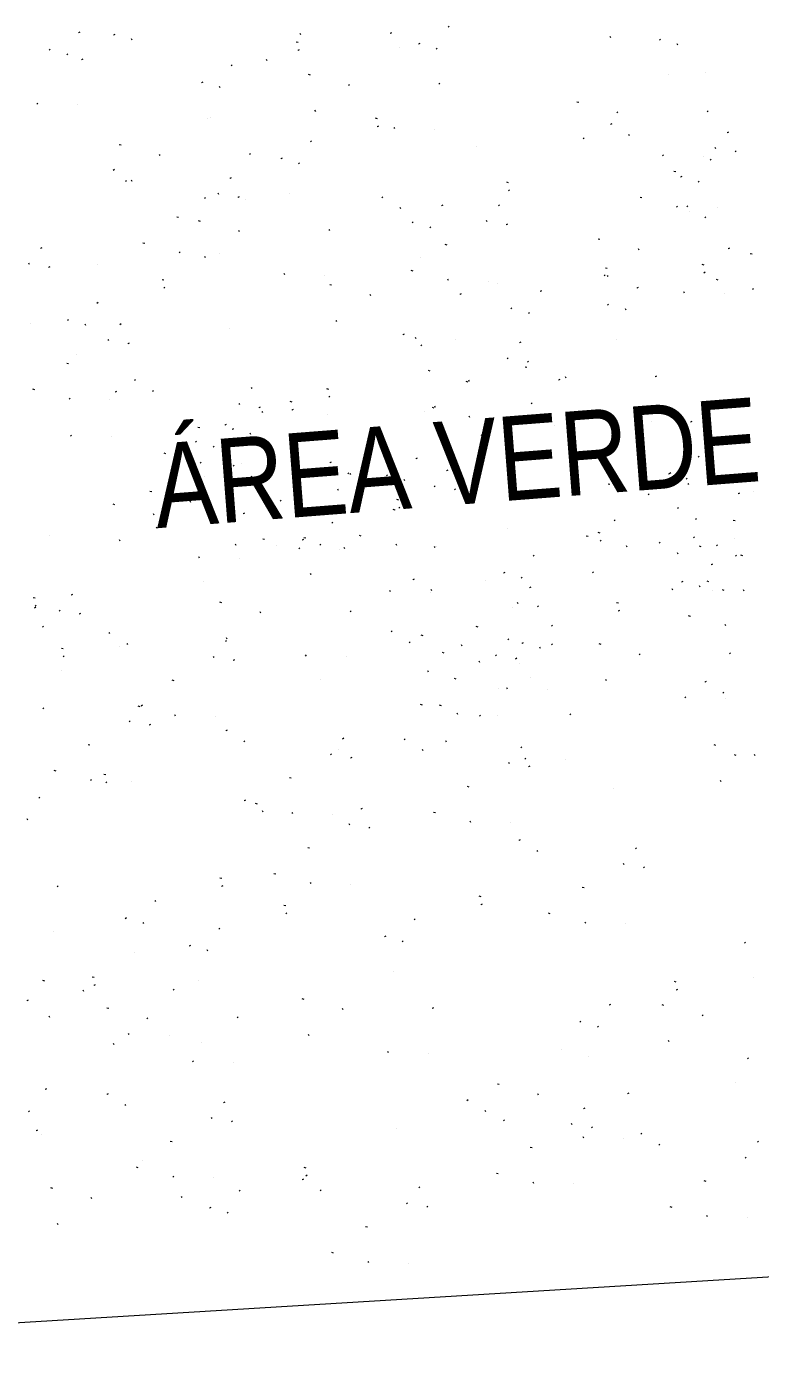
# Model space of a CAD drawing. Header units: millimetres. Extents: x 1345 to 2117, y 1214 to 1365.
# Drawn here: x 1529.83 to 1532.68, y 1260.52 to 1265.66 of the extents above; entities that cross this region are included whole.
import ezdxf

# ---------------------------------------------------------------- set-up
doc = ezdxf.new("R2010")
doc.units = ezdxf.units.MM
doc.header["$LTSCALE"] = 0.5
doc.layers.add('HACHURA A.VERDE', color=86, linetype='Continuous')
doc.layers.add('PISO', color=8, linetype='Continuous')
doc.styles.add('SANSSERIF', font='sas_____.pfb', dxfattribs={"height": 1})

msp = doc.modelspace()

# ---------------------------------------------------------------- linework, layer by layer
at = {"color": 84, "linetype": 'Continuous', "lineweight": 15, "true_color": 0x259500}
for points in [[(1530.0402, 1265.6346), (1530.0356, 1265.632), (1530.0356, 1265.632)], [(1530.1758, 1265.6261), (1530.1712, 1265.6235), (1530.1712, 1265.6235)], [(1530.8983, 1265.6247), (1530.8957, 1265.6293), (1530.8957, 1265.6293)], [(1531.2488, 1265.632), (1531.2442, 1265.6294), (1531.2442, 1265.6294)], [(1531.4737, 1265.657), (1531.4691, 1265.6543), (1531.4691, 1265.6543)], [(1532.0997, 1265.6136), (1532.097, 1265.6182), (1532.097, 1265.6182)], [(1529.9257, 1265.5683), (1529.9211, 1265.5656), (1529.9211, 1265.5656)], [(1530.2435, 1265.6042), (1530.2409, 1265.6088), (1530.2409, 1265.6088)], [(1530.8872, 1265.5943), (1530.88, 1265.5962), (1530.88, 1265.5962)], [(1530.8913, 1265.5661), (1530.8867, 1265.5635), (1530.8867, 1265.5635)], [(1531.3592, 1265.5907), (1531.3546, 1265.588), (1531.3546, 1265.588)], [(1531.4269, 1265.5688), (1531.4243, 1265.5733), (1531.4243, 1265.5733)], [(1532.2931, 1265.6066), (1532.2885, 1265.6039), (1532.2885, 1265.6039)], [(1532.3608, 1265.5847), (1532.3582, 1265.5893), (1532.3582, 1265.5893)], [(1529.9935, 1265.5464), (1529.9908, 1265.551), (1529.9908, 1265.551)], [(1530.0518, 1265.5298), (1530.0472, 1265.5271), (1530.0472, 1265.5271)], [(1530.6317, 1265.5075), (1530.6271, 1265.5048), (1530.6271, 1265.5048)], [(1530.767, 1265.5241), (1530.7643, 1265.5287), (1530.7643, 1265.5287)], [(1530.9348, 1265.4682), (1530.9275, 1265.4702), (1530.9275, 1265.4702)], [(1530.5172, 1265.4411), (1530.5126, 1265.4385), (1530.5126, 1265.4385)], [(1530.585, 1265.4192), (1530.5823, 1265.4238), (1530.5823, 1265.4238)], [(1531.0866, 1265.4278), (1531.084, 1265.4324), (1531.084, 1265.4324)], [(1531.4371, 1265.4351), (1531.4325, 1265.4325), (1531.4325, 1265.4325)], [(1529.8776, 1265.3554), (1529.8749, 1265.36), (1529.8749, 1265.36)], [(1531.9762, 1265.3618), (1531.9689, 1265.3638), (1531.9689, 1265.3638)], [(1530.9553, 1265.3272), (1530.9526, 1265.3318), (1530.9526, 1265.3318)], [(1532.128, 1265.3214), (1532.1254, 1265.326), (1532.1254, 1265.326)], [(1532.4785, 1265.3287), (1532.4739, 1265.3261), (1532.4739, 1265.3261)], [(1531.1949, 1265.2987), (1531.1876, 1265.3007), (1531.1876, 1265.3007)], [(1531.199, 1265.2705), (1531.1944, 1265.2679), (1531.1944, 1265.2679)], [(1531.2629, 1265.2608), (1531.2602, 1265.2654), (1531.2602, 1265.2654)], [(1532.1038, 1265.2787), (1532.0992, 1265.2761), (1532.0992, 1265.2761)], [(1530.9394, 1265.2119), (1530.9348, 1265.2092), (1530.9348, 1265.2092)], [(1531.9967, 1265.2208), (1531.994, 1265.2254), (1531.994, 1265.2254)], [(1532.173, 1265.2332), (1532.1703, 1265.2378), (1532.1703, 1265.2378)], [(1532.5562, 1265.2473), (1532.5517, 1265.2446), (1532.5517, 1265.2446)], [(1530.2003, 1265.1964), (1530.1931, 1265.1983), (1530.1931, 1265.1983)], [(1530.3522, 1265.1559), (1530.3495, 1265.1605), (1530.3495, 1265.1605)], [(1530.7027, 1265.1633), (1530.6981, 1265.1606), (1530.6981, 1265.1606)], [(1532.3043, 1265.1544), (1532.3016, 1265.159), (1532.3016, 1265.159)], [(1532.5081, 1265.1827), (1532.5054, 1265.1872), (1532.5054, 1265.1872)], [(1532.5869, 1265.1733), (1532.5823, 1265.1706), (1532.5823, 1265.1706)], [(1530.1748, 1265.1014), (1530.1703, 1265.0987), (1530.1703, 1265.0987)], [(1530.8249, 1265.1456), (1530.8203, 1265.1429), (1530.8203, 1265.1429)], [(1530.8926, 1265.1236), (1530.89, 1265.1282), (1530.89, 1265.1282)], [(1532.4896, 1265.1409), (1532.4851, 1265.1383), (1532.4851, 1265.1383)], [(1530.2208, 1265.0554), (1530.2182, 1265.0599), (1530.2182, 1265.0599)], [(1530.244, 1265.0558), (1530.2414, 1265.0604), (1530.2414, 1265.0604)], [(1530.6273, 1265.0699), (1530.6227, 1265.0673), (1530.6227, 1265.0673)], [(1531.7037, 1265.0505), (1531.6965, 1265.0524), (1531.6965, 1265.0524)], [(1532.3524, 1265.0925), (1532.3451, 1265.0944), (1532.3451, 1265.0944)], [(1532.3752, 1265.0746), (1532.3706, 1265.072), (1532.3706, 1265.072)], [(1532.4429, 1265.0527), (1532.4402, 1265.0573), (1532.4402, 1265.0573)], [(1530.5284, 1264.9889), (1530.5258, 1264.9935), (1530.5258, 1264.9935)], [(1530.5791, 1265.0053), (1530.5765, 1265.0099), (1530.5765, 1265.0099)], [(1530.6579, 1264.9959), (1530.6534, 1264.9933), (1530.6534, 1264.9933)], [(1531.2162, 1264.995), (1531.2116, 1264.9923), (1531.2116, 1264.9923)], [(1531.7078, 1265.0223), (1531.7033, 1265.0196), (1531.7033, 1265.0196)], [(1532.221, 1264.9919), (1532.2138, 1264.9938), (1532.2138, 1264.9938)], [(1531.2854, 1264.9494), (1531.2828, 1264.954), (1531.2828, 1264.954)], [(1531.4482, 1264.9636), (1531.4437, 1264.961), (1531.4437, 1264.961)], [(1531.6687, 1264.9635), (1531.6641, 1264.9609), (1531.6641, 1264.9609)], [(1532.3584, 1264.9553), (1532.3558, 1264.9599), (1532.3558, 1264.9599)], [(1532.3996, 1264.9595), (1532.3951, 1264.9568), (1532.3951, 1264.9568)], [(1530.4234, 1264.9151), (1530.4162, 1264.917), (1530.4162, 1264.917)], [(1530.508, 1264.9008), (1530.5008, 1264.9027), (1530.5008, 1264.9027)], [(1531.3338, 1264.8973), (1531.3292, 1264.8946), (1531.3292, 1264.8946)], [(1531.6205, 1264.8989), (1531.6178, 1264.9035), (1531.6178, 1264.9035)], [(1532.4688, 1264.914), (1532.4662, 1264.9185), (1532.4662, 1264.9185)], [(1530.6599, 1264.8603), (1530.6572, 1264.8649), (1530.6572, 1264.8649)], [(1531.0104, 1264.8677), (1531.0058, 1264.865), (1531.0058, 1264.865)], [(1531.4015, 1264.8754), (1531.3989, 1264.8799), (1531.3989, 1264.8799)], [(1531.6993, 1264.8895), (1531.6947, 1264.8869), (1531.6947, 1264.8869)], [(1529.8928, 1264.7981), (1529.8883, 1264.7954), (1529.8883, 1264.7954)], [(1530.2921, 1264.8146), (1530.2848, 1264.8165), (1530.2848, 1264.8165)], [(1531.4648, 1264.8087), (1531.4576, 1264.8106), (1531.4576, 1264.8106)], [(1532.0582, 1264.8299), (1532.051, 1264.8318), (1532.051, 1264.8318)], [(1532.2101, 1264.7894), (1532.2075, 1264.794), (1532.2075, 1264.794)], [(1532.5606, 1264.7967), (1532.556, 1264.7941), (1532.556, 1264.7941)], [(1529.8447, 1264.7334), (1529.842, 1264.738), (1529.842, 1264.738)], [(1530.4295, 1264.778), (1530.4268, 1264.7825), (1530.4268, 1264.7825)], [(1530.5285, 1264.7598), (1530.5259, 1264.7644), (1530.5259, 1264.7644)], [(1532.6482, 1264.7732), (1532.641, 1264.7752), (1532.641, 1264.7752)], [(1529.9235, 1264.7241), (1529.9189, 1264.7214), (1529.9189, 1264.7214)], [(1530.8361, 1264.6933), (1530.8335, 1264.6979), (1530.8335, 1264.6979)], [(1531.3335, 1264.7081), (1531.3262, 1264.7101), (1531.3262, 1264.7101)], [(1532.0788, 1264.6889), (1532.0761, 1264.6934), (1532.0761, 1264.6934)], [(1532.0865, 1264.7178), (1532.0793, 1264.7197), (1532.0793, 1264.7197)], [(1532.0906, 1264.6896), (1532.086, 1264.6869), (1532.086, 1264.6869)], [(1532.4619, 1264.7312), (1532.4546, 1264.7331), (1532.4546, 1264.7331)], [(1532.466, 1264.703), (1532.4614, 1264.7003), (1532.4614, 1264.7003)], [(1530.3665, 1264.6721), (1530.3593, 1264.6741), (1530.3593, 1264.6741)], [(1530.3706, 1264.6439), (1530.366, 1264.6413), (1530.366, 1264.6413)], [(1531.0169, 1264.6525), (1531.0096, 1264.6544), (1531.0096, 1264.6544)], [(1531.4709, 1264.6715), (1531.4682, 1264.6761), (1531.4682, 1264.6761)], [(1532.2064, 1264.6443), (1532.2018, 1264.6417), (1532.2018, 1264.6417)], [(1532.5169, 1264.6727), (1532.5096, 1264.6746), (1532.5096, 1264.6746)], [(1532.6543, 1264.6361), (1532.6516, 1264.6407), (1532.6516, 1264.6407)], [(1530.111, 1264.5853), (1530.1064, 1264.5826), (1530.1064, 1264.5826)], [(1531.1687, 1264.6121), (1531.1661, 1264.6166), (1531.1661, 1264.6166)], [(1531.5192, 1264.6194), (1531.5146, 1264.6167), (1531.5146, 1264.6167)], [(1531.831, 1264.6309), (1531.8264, 1264.6283), (1531.8264, 1264.6283)], [(1532.3864, 1264.6224), (1532.3837, 1264.627), (1532.3837, 1264.627)], [(1531.7165, 1264.5646), (1531.7119, 1264.5619), (1531.7119, 1264.5619)], [(1531.7843, 1264.5427), (1531.7816, 1264.5473), (1531.7816, 1264.5473)], [(1532.0919, 1264.578), (1532.0873, 1264.5753), (1532.0873, 1264.5753)], [(1532.1596, 1264.5561), (1532.157, 1264.5607), (1532.157, 1264.5607)], [(1529.9965, 1264.5189), (1529.9919, 1264.5163), (1529.9919, 1264.5163)], [(1530.0643, 1264.497), (1530.0616, 1264.5016), (1530.0616, 1264.5016)], [(1530.2005, 1264.5025), (1530.1959, 1264.4998), (1530.1959, 1264.4998)], [(1531.0374, 1264.5115), (1531.0347, 1264.5161), (1531.0347, 1264.5161)], [(1530.1523, 1264.4379), (1530.1497, 1264.4425), (1530.1497, 1264.4425)], [(1530.2312, 1264.4285), (1530.2266, 1264.4258), (1530.2266, 1264.4258)], [(1531.2983, 1264.463), (1531.2937, 1264.4603), (1531.2937, 1264.4603)], [(1531.345, 1264.4451), (1531.3423, 1264.4496), (1531.3423, 1264.4496)], [(1531.7508, 1264.4316), (1531.7462, 1264.4289), (1531.7462, 1264.4289)], [(1531.3675, 1264.4175), (1531.3649, 1264.422), (1531.3649, 1264.422)], [(1529.9966, 1264.3477), (1529.9894, 1264.3496), (1529.9894, 1264.3496)], [(1531.7026, 1264.3669), (1531.6999, 1264.3715), (1531.6999, 1264.3715)], [(1531.775, 1264.3332), (1531.7677, 1264.3352), (1531.7677, 1264.3352)], [(1531.7814, 1264.3576), (1531.7768, 1264.3549), (1531.7768, 1264.3549)], [(1530.2569, 1264.2857), (1530.2523, 1264.283), (1530.2523, 1264.283)], [(1531.3996, 1264.3198), (1531.3924, 1264.3218), (1531.3924, 1264.3218)], [(1531.5469, 1264.2767), (1531.5397, 1264.2787), (1531.5397, 1264.2787)], [(1531.5515, 1264.2794), (1531.5488, 1264.284), (1531.5488, 1264.284)], [(1531.902, 1264.2867), (1531.8974, 1264.2841), (1531.8974, 1264.2841)], [(1531.9269, 1264.2928), (1531.9242, 1264.2974), (1531.9242, 1264.2974)], [(1532.2773, 1264.3001), (1532.2728, 1264.2975), (1532.2728, 1264.2975)], [(1529.8653, 1264.2471), (1529.8581, 1264.249), (1529.8581, 1264.249)], [(1530.182, 1264.2411), (1530.1774, 1264.2384), (1530.1774, 1264.2384)], [(1530.3261, 1264.2401), (1530.3235, 1264.2447), (1530.3235, 1264.2447)], [(1530.7094, 1264.2542), (1530.7048, 1264.2516), (1530.7048, 1264.2516)], [(1531.0061, 1264.2488), (1530.9989, 1264.2507), (1530.9989, 1264.2507)], [(1530.0027, 1264.2105), (1530.0001, 1264.2151), (1530.0001, 1264.2151)], [(1530.6612, 1264.1896), (1530.6585, 1264.1942), (1530.6585, 1264.1942)], [(1530.74, 1264.1802), (1530.7354, 1264.1776), (1530.7354, 1264.1776)], [(1530.8635, 1264.1992), (1530.8563, 1264.2011), (1530.8563, 1264.2011)], [(1531.0102, 1264.2206), (1531.0057, 1264.2179), (1531.0057, 1264.2179)], [(1531.4156, 1264.1762), (1531.4083, 1264.1781), (1531.4083, 1264.1781)], [(1531.4201, 1264.1788), (1531.4175, 1264.1834), (1531.4175, 1264.1834)], [(1531.7955, 1264.1922), (1531.7929, 1264.1968), (1531.7929, 1264.1968)], [(1532.5284, 1264.1905), (1532.5238, 1264.1878), (1532.5238, 1264.1878)], [(1530.7506, 1264.1619), (1530.7461, 1264.1592), (1530.7461, 1264.1592)], [(1530.8676, 1264.171), (1530.863, 1264.1684), (1530.863, 1264.1684)], [(1531.553, 1264.1396), (1531.5503, 1264.1442), (1531.5503, 1264.1442)], [(1532.1031, 1264.1258), (1532.1005, 1264.1304), (1532.1005, 1264.1304)], [(1532.4139, 1264.1242), (1532.4093, 1264.1215), (1532.4093, 1264.1215)], [(1530.0077, 1264.0667), (1530.0051, 1264.0713), (1530.0051, 1264.0713)], [(1530.5055, 1264.0994), (1530.4983, 1264.1013), (1530.4983, 1264.1013)], [(1530.608, 1264.1124), (1530.6034, 1264.1097), (1530.6034, 1264.1097)], [(1530.6362, 1264.0956), (1530.6316, 1264.0929), (1530.6316, 1264.0929)], [(1530.7039, 1264.0737), (1530.7012, 1264.0782), (1530.7012, 1264.0782)], [(1531.6039, 1264.069), (1531.5967, 1264.0709), (1531.5967, 1264.0709)], [(1531.7277, 1264.1124), (1531.7251, 1264.117), (1531.7251, 1264.117)], [(1532.4816, 1264.1023), (1532.479, 1264.1068), (1532.479, 1264.1068)], [(1530.4935, 1264.046), (1530.489, 1264.0434), (1530.489, 1264.0434)], [(1530.5613, 1264.0241), (1530.5586, 1264.0287), (1530.5586, 1264.0287)], [(1531.608, 1264.0408), (1531.6034, 1264.0381), (1531.6034, 1264.0381)], [(1530.3742, 1263.9988), (1530.3669, 1264.0008), (1530.3669, 1264.0008)], [(1530.5116, 1263.9622), (1530.5089, 1263.9668), (1530.5089, 1263.9668)], [(1531.0151, 1263.9664), (1531.0105, 1263.9637), (1531.0105, 1263.9637)], [(1531.3484, 1263.9821), (1531.3438, 1263.9795), (1531.3438, 1263.9795)], [(1532.4436, 1263.9885), (1532.439, 1263.9858), (1532.439, 1263.9858)], [(1530.6397, 1263.953), (1530.6351, 1263.9503), (1530.6351, 1263.9503)], [(1531.0842, 1263.9208), (1531.0816, 1263.9254), (1531.0816, 1263.9254)], [(1531.0921, 1263.9215), (1531.0876, 1263.9189), (1531.0876, 1263.9189)], [(1531.2339, 1263.9158), (1531.2294, 1263.9132), (1531.2294, 1263.9132)], [(1531.4675, 1263.9349), (1531.4629, 1263.9323), (1531.4629, 1263.9323)], [(1532.3291, 1263.9221), (1532.3245, 1263.9195), (1532.3245, 1263.9195)], [(1532.3337, 1263.9248), (1532.3291, 1263.9221), (1532.3291, 1263.9221)], [(1530.7089, 1263.9074), (1530.7062, 1263.912), (1530.7062, 1263.912)], [(1531.3017, 1263.8939), (1531.299, 1263.8985), (1531.299, 1263.8985)], [(1531.4193, 1263.8703), (1531.4167, 1263.8749), (1531.4167, 1263.8749)], [(1532.097, 1263.8794), (1532.0898, 1263.8813), (1532.0898, 1263.8813)], [(1532.3969, 1263.9002), (1532.3942, 1263.9048), (1532.3942, 1263.9048)], [(1532.4029, 1263.8793), (1532.4002, 1263.8838), (1532.4002, 1263.8838)], [(1530.3192, 1263.8508), (1530.312, 1263.8527), (1530.312, 1263.8527)], [(1530.4711, 1263.8104), (1530.4685, 1263.8149), (1530.4685, 1263.8149)], [(1530.8216, 1263.8177), (1530.817, 1263.815), (1530.817, 1263.815)], [(1531.0439, 1263.8569), (1531.0413, 1263.8615), (1531.0413, 1263.8615)], [(1531.1228, 1263.8475), (1531.1182, 1263.8449), (1531.1182, 1263.8449)], [(1531.2778, 1263.8189), (1531.2706, 1263.8209), (1531.2706, 1263.8209)], [(1531.4981, 1263.8609), (1531.4936, 1263.8583), (1531.4936, 1263.8583)], [(1532.2489, 1263.839), (1532.2462, 1263.8435), (1532.2462, 1263.8435)], [(1532.5994, 1263.8463), (1532.5948, 1263.8436), (1532.5948, 1263.8436)], [(1530.1766, 1263.8013), (1530.1694, 1263.8032), (1530.1694, 1263.8032)], [(1530.3285, 1263.7608), (1530.3259, 1263.7654), (1530.3259, 1263.7654)], [(1530.679, 1263.7682), (1530.6744, 1263.7655), (1530.6744, 1263.7655)], [(1530.8883, 1263.7667), (1530.881, 1263.7686), (1530.881, 1263.7686)], [(1531.2636, 1263.7801), (1531.2564, 1263.782), (1531.2564, 1263.782)], [(1531.2819, 1263.7907), (1531.2774, 1263.7881), (1531.2774, 1263.7881)], [(1532.3634, 1263.7891), (1532.3588, 1263.7864), (1532.3588, 1263.7864)], [(1530.3398, 1263.7098), (1530.3371, 1263.7144), (1530.3371, 1263.7144)], [(1531.0224, 1263.7321), (1531.0178, 1263.7294), (1531.0178, 1263.7294)], [(1532.1175, 1263.7384), (1532.1149, 1263.743), (1532.1149, 1263.743)], [(1532.4326, 1263.7436), (1532.4299, 1263.7481), (1532.4299, 1263.7481)], [(1532.5823, 1263.7385), (1532.575, 1263.7405), (1532.575, 1263.7405)], [(1530.1972, 1263.6603), (1530.1945, 1263.6648), (1530.1945, 1263.6648)], [(1530.7569, 1263.6662), (1530.7497, 1263.6681), (1530.7497, 1263.6681)], [(1530.9079, 1263.6658), (1530.9033, 1263.6631), (1530.9033, 1263.6631)], [(1530.917, 1263.6711), (1530.9098, 1263.673), (1530.9098, 1263.673)], [(1531.1323, 1263.6796), (1531.1251, 1263.6815), (1531.1251, 1263.6815)], [(1532.0122, 1263.6774), (1532.005, 1263.6793), (1532.005, 1263.6793)], [(1532.0588, 1263.6908), (1532.0515, 1263.6928), (1532.0515, 1263.6928)], [(1532.0629, 1263.6626), (1532.0583, 1263.66), (1532.0583, 1263.66)], [(1532.4251, 1263.672), (1532.4225, 1263.6765), (1532.4225, 1263.6765)], [(1530.6474, 1263.6434), (1530.6447, 1263.6479), (1530.6447, 1263.6479)], [(1530.8943, 1263.6296), (1530.8917, 1263.6341), (1530.8917, 1263.6341)], [(1530.9756, 1263.6438), (1530.973, 1263.6484), (1530.973, 1263.6484)], [(1531.0689, 1263.6306), (1531.0663, 1263.6352), (1531.0663, 1263.6352)], [(1531.2697, 1263.643), (1531.267, 1263.6475), (1531.267, 1263.6475)], [(1531.4194, 1263.6379), (1531.4148, 1263.6353), (1531.4148, 1263.6353)], [(1532.1641, 1263.6369), (1532.1614, 1263.6415), (1532.1614, 1263.6415)], [(1532.292, 1263.6547), (1532.2875, 1263.6521), (1532.2875, 1263.6521)], [(1532.3612, 1263.6092), (1532.3586, 1263.6138), (1532.3586, 1263.6138)], [(1532.4509, 1263.638), (1532.4437, 1263.6399), (1532.4437, 1263.6399)], [(1532.5146, 1263.6443), (1532.51, 1263.6416), (1532.51, 1263.6416)], [(1530.5048, 1263.5938), (1530.5021, 1263.5984), (1530.5021, 1263.5984)], [(1531.8033, 1263.604), (1531.7987, 1263.6013), (1531.7987, 1263.6013)], [(1532.4941, 1263.5699), (1532.4895, 1263.5673), (1532.4895, 1263.5673)], [(1532.5883, 1263.6014), (1532.5857, 1263.606), (1532.5857, 1263.606)], [(1532.612, 1263.6028), (1532.6047, 1263.6048), (1532.6047, 1263.6048)], [(1530.9376, 1263.5301), (1530.9349, 1263.5346), (1530.9349, 1263.5346)], [(1531.3371, 1263.5125), (1531.3325, 1263.5099), (1531.3325, 1263.5099)], [(1531.6888, 1263.5377), (1531.6842, 1263.535), (1531.6842, 1263.535)], [(1531.7565, 1263.5157), (1531.7539, 1263.5203), (1531.7539, 1263.5203)], [(1532.0327, 1263.5364), (1532.0301, 1263.541), (1532.0301, 1263.541)], [(1532.3796, 1263.5036), (1532.375, 1263.501), (1532.375, 1263.501)], [(1532.4806, 1263.5023), (1532.4734, 1263.5042), (1532.4734, 1263.5042)], [(1530.0118, 1263.4525), (1530.0072, 1263.4499), (1530.0072, 1263.4499)], [(1531.2452, 1263.4636), (1531.2425, 1263.4682), (1531.2425, 1263.4682)], [(1531.4063, 1263.467), (1531.4036, 1263.4716), (1531.4036, 1263.4716)], [(1531.7895, 1263.4811), (1531.7849, 1263.4784), (1531.7849, 1263.4784)], [(1532.3403, 1263.4699), (1532.3377, 1263.4745), (1532.3377, 1263.4745)], [(1532.4473, 1263.4817), (1532.4447, 1263.4863), (1532.4447, 1263.4863)], [(1532.5406, 1263.4685), (1532.5334, 1263.4704), (1532.5334, 1263.4704)], [(1532.618, 1263.4657), (1532.6154, 1263.4703), (1532.6154, 1263.4703)], [(1529.867, 1263.4384), (1529.8598, 1263.4403), (1529.8598, 1263.4403)], [(1529.8692, 1263.403), (1529.8646, 1263.4003), (1529.8646, 1263.4003)], [(1529.8711, 1263.4102), (1529.8665, 1263.4075), (1529.8665, 1263.4075)], [(1530.591, 1263.421), (1530.5837, 1263.4229), (1530.5837, 1263.4229)], [(1531.7413, 1263.4165), (1531.7387, 1263.4211), (1531.7387, 1263.4211)], [(1531.8202, 1263.4071), (1531.8156, 1263.4045), (1531.8156, 1263.4045)], [(1532.1298, 1263.4189), (1532.1225, 1263.4208), (1532.1225, 1263.4208)], [(1529.9636, 1263.3879), (1529.9609, 1263.3925), (1529.9609, 1263.3925)], [(1530.0424, 1263.3785), (1530.0378, 1263.3759), (1530.0378, 1263.3759)], [(1530.7428, 1263.3805), (1530.7402, 1263.3851), (1530.7402, 1263.3851)], [(1531.0933, 1263.3879), (1531.0887, 1263.3852), (1531.0887, 1263.3852)], [(1532.1339, 1263.3907), (1532.1293, 1263.3881), (1532.1293, 1263.3881)], [(1532.4093, 1263.3679), (1532.402, 1263.3698), (1532.402, 1263.3698)], [(1529.8998, 1263.329), (1529.8952, 1263.3263), (1529.8952, 1263.3263)], [(1530.1571, 1263.3042), (1530.1525, 1263.3015), (1530.1525, 1263.3015)], [(1531.2523, 1263.3105), (1531.2477, 1263.3079), (1531.2477, 1263.3079)], [(1531.5856, 1263.3263), (1531.5784, 1263.3282), (1531.5784, 1263.3282)], [(1531.8743, 1263.3321), (1531.8697, 1263.3294), (1531.8697, 1263.3294)], [(1532.5467, 1263.3313), (1532.544, 1263.3359), (1532.544, 1263.3359)], [(1530.2263, 1263.2587), (1530.2236, 1263.2632), (1530.2236, 1263.2632)], [(1530.6096, 1263.2728), (1530.605, 1263.2701), (1530.605, 1263.2701)], [(1530.6115, 1263.28), (1530.6088, 1263.2846), (1530.6088, 1263.2846)], [(1531.3215, 1263.265), (1531.3188, 1263.2696), (1531.3188, 1263.2696)], [(1531.3719, 1263.2929), (1531.3646, 1263.2948), (1531.3646, 1263.2948)], [(1531.5237, 1263.2524), (1531.5211, 1263.257), (1531.5211, 1263.257)], [(1531.7047, 1263.2791), (1531.7002, 1263.2764), (1531.7002, 1263.2764)], [(1531.7598, 1263.2657), (1531.7552, 1263.2631), (1531.7552, 1263.2631)], [(1531.8275, 1263.2438), (1531.8249, 1263.2484), (1531.8249, 1263.2484)], [(1531.8742, 1263.2598), (1531.8697, 1263.2571), (1531.8697, 1263.2571)], [(1532.0627, 1263.2588), (1532.0554, 1263.2608), (1532.0554, 1263.2608)], [(1529.976, 1263.2416), (1529.9687, 1263.2435), (1529.9687, 1263.2435)], [(1529.9801, 1263.2134), (1529.9755, 1263.2107), (1529.9755, 1263.2107)], [(1530.5614, 1263.2081), (1530.5587, 1263.2127), (1530.5587, 1263.2127)], [(1530.6402, 1263.1988), (1530.6356, 1263.1961), (1530.6356, 1263.1961)], [(1530.9191, 1263.2135), (1530.9164, 1263.2181), (1530.9164, 1263.2181)], [(1531.4543, 1263.2257), (1531.4471, 1263.2277), (1531.4471, 1263.2277)], [(1531.6565, 1263.2145), (1531.6539, 1263.219), (1531.6539, 1263.219)], [(1531.7354, 1263.2051), (1531.7308, 1263.2024), (1531.7308, 1263.2024)], [(1532.2145, 1263.2184), (1532.2119, 1263.223), (1532.2119, 1263.223)], [(1532.565, 1263.2257), (1532.5605, 1263.2231), (1532.5605, 1263.2231)], [(1531.3924, 1263.1519), (1531.3898, 1263.1565), (1531.3898, 1263.1565)], [(1531.5917, 1263.1891), (1531.5891, 1263.1937), (1531.5891, 1263.1937)], [(1530.4057, 1263.1179), (1530.3984, 1263.1199), (1530.3984, 1263.1199)], [(1531.5009, 1263.1243), (1531.4936, 1263.1262), (1531.4936, 1263.1262)], [(1532.0832, 1263.1178), (1532.0805, 1263.1224), (1532.0805, 1263.1224)], [(1532.4699, 1263.1152), (1532.4653, 1263.1125), (1532.4653, 1263.1125)], [(1531.7, 1263.0854), (1531.6974, 1263.09), (1531.6974, 1263.09)], [(1532.3908, 1263.0514), (1532.3881, 1263.056), (1532.3881, 1263.056)], [(1532.5391, 1263.0697), (1532.5364, 1263.0742), (1532.5364, 1263.0742)], [(1529.9002, 1263.0086), (1529.8976, 1263.0132), (1529.8976, 1263.0132)], [(1530.2743, 1263.0174), (1530.2671, 1263.0193), (1530.2671, 1263.0193)], [(1530.2835, 1263.0227), (1530.2789, 1263.02), (1530.2789, 1263.02)], [(1531.3695, 1263.0237), (1531.3623, 1263.0256), (1531.3623, 1263.0256)], [(1531.4429, 1263.021), (1531.4356, 1263.0229), (1531.4356, 1263.0229)], [(1531.5069, 1262.9871), (1531.5043, 1262.9917), (1531.5043, 1262.9917)], [(1530.2353, 1262.9581), (1530.2327, 1262.9626), (1530.2327, 1262.9626)], [(1530.3141, 1262.9487), (1530.3096, 1262.946), (1530.3096, 1262.946)], [(1530.4117, 1262.9808), (1530.4091, 1262.9854), (1530.4091, 1262.9854)], [(1531.5948, 1262.9805), (1531.5921, 1262.9851), (1531.5921, 1262.9851)], [(1531.9452, 1262.9879), (1531.9407, 1262.9852), (1531.9407, 1262.9852)], [(1530.6119, 1262.926), (1530.6074, 1262.9234), (1530.6074, 1262.9234)], [(1531.0644, 1262.8946), (1531.0598, 1262.8919), (1531.0598, 1262.8919)], [(1531.3027, 1262.892), (1531.2982, 1262.8893), (1531.2982, 1262.8893)], [(1530.0796, 1262.8679), (1530.0724, 1262.8698), (1530.0724, 1262.8698)], [(1530.6811, 1262.8805), (1530.6785, 1262.8851), (1530.6785, 1262.8851)], [(1531.3719, 1262.8464), (1531.3693, 1262.851), (1531.3693, 1262.851)], [(1531.4634, 1262.88), (1531.4608, 1262.8845), (1531.4608, 1262.8845)], [(1531.7552, 1262.8605), (1531.7506, 1262.8579), (1531.7506, 1262.8579)], [(1532.5079, 1262.8673), (1532.5007, 1262.8692), (1532.5007, 1262.8692)], [(1531.0162, 1262.83), (1531.0136, 1262.8345), (1531.0136, 1262.8345)], [(1531.095, 1262.8206), (1531.0905, 1262.8179), (1531.0905, 1262.8179)], [(1531.707, 1262.7959), (1531.7044, 1262.8005), (1531.7044, 1262.8005)], [(1531.771, 1262.8135), (1531.7684, 1262.8181), (1531.7684, 1262.8181)], [(1531.7858, 1262.7865), (1531.7813, 1262.7839), (1531.7813, 1262.7839)], [(1532.5871, 1262.8284), (1532.5799, 1262.8303), (1532.5799, 1262.8303)], [(1532.6598, 1262.8268), (1532.6572, 1262.8314), (1532.6572, 1262.8314)], [(1529.9483, 1262.7673), (1529.941, 1262.7692), (1529.941, 1262.7692)], [(1530.0857, 1262.7307), (1530.083, 1262.7353), (1530.083, 1262.7353)], [(1530.1413, 1262.7525), (1530.1341, 1262.7544), (1530.1341, 1262.7544)], [(1530.8605, 1262.7398), (1530.8533, 1262.7417), (1530.8533, 1262.7417)], [(1530.1454, 1262.7243), (1530.1408, 1262.7216), (1530.1408, 1262.7216)], [(1531.5513, 1262.7057), (1531.5441, 1262.7076), (1531.5441, 1262.7076)], [(1532.5285, 1262.7263), (1532.5258, 1262.7308), (1532.5258, 1262.7308)], [(1529.8858, 1262.6657), (1529.8812, 1262.663), (1529.8812, 1262.663)], [(1530.683, 1262.6541), (1530.6784, 1262.6515), (1530.6784, 1262.6515)], [(1530.7292, 1262.6392), (1530.7219, 1262.6411), (1530.7219, 1262.6411)], [(1529.8391, 1262.5774), (1529.8364, 1262.582), (1529.8364, 1262.582)], [(1530.7521, 1262.6086), (1530.7495, 1262.6131), (1530.7495, 1262.6131)], [(1530.8666, 1262.6026), (1530.8639, 1262.6072), (1530.8639, 1262.6072)], [(1531.1354, 1262.6227), (1531.1308, 1262.62), (1531.1308, 1262.62)], [(1531.42, 1262.6052), (1531.4127, 1262.6071), (1531.4127, 1262.6071)], [(1531.0872, 1262.558), (1531.0846, 1262.5626), (1531.0846, 1262.5626)], [(1531.166, 1262.5487), (1531.1615, 1262.546), (1531.1615, 1262.546)], [(1531.5574, 1262.5686), (1531.5547, 1262.5731), (1531.5547, 1262.5731)], [(1531.748, 1262.5004), (1531.7434, 1262.4978), (1531.7434, 1262.4978)], [(1530.9315, 1262.4678), (1530.9243, 1262.4698), (1530.9243, 1262.4698)], [(1531.8172, 1262.4549), (1531.8146, 1262.4594), (1531.8146, 1262.4594)], [(1532.2005, 1262.469), (1532.1959, 1262.4663), (1532.1959, 1262.4663)], [(1532.1523, 1262.4043), (1532.1496, 1262.4089), (1532.1496, 1262.4089)], [(1532.2311, 1262.395), (1532.2265, 1262.3923), (1532.2265, 1262.3923)], [(1530.591, 1262.3505), (1530.5838, 1262.3525), (1530.5838, 1262.3525)], [(1530.5951, 1262.3223), (1530.5905, 1262.3197), (1530.5905, 1262.3197)], [(1530.8002, 1262.3673), (1530.793, 1262.3692), (1530.793, 1262.3692)], [(1530.9376, 1262.3307), (1530.9349, 1262.3353), (1530.9349, 1262.3353)], [(1529.9568, 1262.3214), (1529.9522, 1262.3188), (1529.9522, 1262.3188)], [(1531.5969, 1262.2796), (1531.5897, 1262.2815), (1531.5897, 1262.2815)], [(1531.9966, 1262.3141), (1531.9894, 1262.3161), (1531.9894, 1262.3161)], [(1530.3355, 1262.2637), (1530.3309, 1262.261), (1530.3309, 1262.261)], [(1530.8395, 1262.2441), (1530.8323, 1262.246), (1530.8323, 1262.246)], [(1531.601, 1262.2514), (1531.5964, 1262.2487), (1531.5964, 1262.2487)], [(1530.221, 1262.1974), (1530.2164, 1262.1947), (1530.2164, 1262.1947)], [(1530.2888, 1262.1754), (1530.2861, 1262.18), (1530.2861, 1262.18)], [(1530.8436, 1262.2159), (1530.839, 1262.2133), (1530.839, 1262.2133)], [(1531.3414, 1262.1927), (1531.3368, 1262.1901), (1531.3368, 1262.1901)], [(1531.8652, 1262.2136), (1531.858, 1262.2155), (1531.858, 1262.2155)], [(1532.0027, 1262.177), (1532, 1262.1816), (1532, 1262.1816)], [(1530.584, 1262.1573), (1530.5794, 1262.1546), (1530.5794, 1262.1546)], [(1531.2269, 1262.1264), (1531.2223, 1262.1238), (1531.2223, 1262.1238)], [(1530.4695, 1262.0909), (1530.465, 1262.0883), (1530.465, 1262.0883)], [(1530.5373, 1262.069), (1530.5346, 1262.0736), (1530.5346, 1262.0736)], [(1531.2947, 1262.1045), (1531.292, 1262.1091), (1531.292, 1262.1091)], [(1532.6233, 1262.1028), (1532.6188, 1262.1001), (1532.6188, 1262.1001)], [(1530.0955, 1261.966), (1530.0882, 1261.9679), (1530.0882, 1261.9679)], [(1529.9041, 1261.9526), (1529.8969, 1261.9545), (1529.8969, 1261.9545)], [(1530.056, 1261.9121), (1530.0533, 1261.9167), (1530.0533, 1261.9167)], [(1530.0996, 1261.9378), (1530.095, 1261.9351), (1530.095, 1261.9351)], [(1530.4065, 1261.9195), (1530.4019, 1261.9168), (1530.4019, 1261.9168)], [(1532.3543, 1261.9486), (1532.347, 1261.9505), (1532.347, 1261.9505)], [(1532.3584, 1261.9203), (1532.3538, 1261.9177), (1532.3538, 1261.9177)], [(1529.84, 1261.8791), (1529.8354, 1261.8765), (1529.8354, 1261.8765)], [(1530.91, 1261.8817), (1530.9028, 1261.8836), (1530.9028, 1261.8836)], [(1532.0988, 1261.8617), (1532.0942, 1261.859), (1532.0942, 1261.859)], [(1532.3064, 1261.858), (1532.2992, 1261.8599), (1532.2992, 1261.8599)], [(1529.9246, 1261.8116), (1529.922, 1261.8162), (1529.922, 1261.8162)], [(1530.1526, 1261.8462), (1530.1454, 1261.8481), (1530.1454, 1261.8481)], [(1530.3045, 1261.8057), (1530.3019, 1261.8103), (1530.3019, 1261.8103)], [(1530.655, 1261.8131), (1530.6504, 1261.8104), (1530.6504, 1261.8104)], [(1531.0619, 1261.8412), (1531.0592, 1261.8458), (1531.0592, 1261.8458)], [(1531.4124, 1261.8485), (1531.4078, 1261.8459), (1531.4078, 1261.8459)], [(1532.4583, 1261.8176), (1532.4556, 1261.8221), (1532.4556, 1261.8221)], [(1531.9843, 1261.7954), (1531.9797, 1261.7927), (1531.9797, 1261.7927)], [(1532.052, 1261.7735), (1532.0494, 1261.778), (1532.0494, 1261.778)], [(1530.1732, 1261.7052), (1530.1705, 1261.7098), (1530.1705, 1261.7098)], [(1530.2322, 1261.7451), (1530.2296, 1261.7497), (1530.2296, 1261.7497)], [(1530.9305, 1261.7406), (1530.9279, 1261.7452), (1530.9279, 1261.7452)], [(1532.327, 1261.717), (1532.3243, 1261.7216), (1532.3243, 1261.7216)], [(1531.2381, 1261.6742), (1531.2355, 1261.6788), (1531.2355, 1261.6788)], [(1532.6346, 1261.6506), (1532.6319, 1261.6551), (1532.6319, 1261.6551)], [(1530.4808, 1261.6387), (1530.4781, 1261.6433), (1530.4781, 1261.6433)], [(1531.6674, 1261.5506), (1531.6601, 1261.5525), (1531.6601, 1261.5525)], [(1529.9109, 1261.5349), (1529.9064, 1261.5323), (1529.9064, 1261.5323)], [(1530.1501, 1261.5148), (1530.1455, 1261.5121), (1530.1455, 1261.5121)], [(1531.8193, 1261.5102), (1531.8166, 1261.5147), (1531.8166, 1261.5147)], [(1532.1697, 1261.5175), (1532.1652, 1261.5148), (1532.1652, 1261.5148)], [(1530.2193, 1261.4692), (1530.2166, 1261.4738), (1530.2166, 1261.4738)], [(1530.6025, 1261.4833), (1530.598, 1261.4807), (1530.598, 1261.4807)], [(1531.5465, 1261.4911), (1531.5419, 1261.4885), (1531.5419, 1261.4885)], [(1531.6157, 1261.4456), (1531.613, 1261.4502), (1531.613, 1261.4502)], [(1531.999, 1261.4597), (1531.9944, 1261.457), (1531.9944, 1261.457)], [(1529.8452, 1261.4479), (1529.8406, 1261.4452), (1529.8406, 1261.4452)], [(1530.5543, 1261.4187), (1530.5517, 1261.4233), (1530.5517, 1261.4233)], [(1530.6332, 1261.4094), (1530.6286, 1261.4067), (1530.6286, 1261.4067)], [(1531.6879, 1261.4096), (1531.6853, 1261.4142), (1531.6853, 1261.4142)], [(1531.9508, 1261.3951), (1531.9481, 1261.3997), (1531.9481, 1261.3997)], [(1529.8758, 1261.3739), (1529.8712, 1261.3712), (1529.8712, 1261.3712)], [(1531.9955, 1261.3432), (1531.9929, 1261.3477), (1531.9929, 1261.3477)], [(1532.0296, 1261.3857), (1532.025, 1261.3831), (1532.025, 1261.3831)], [(1532.221, 1261.3611), (1532.2164, 1261.3584), (1532.2164, 1261.3584)], [(1530.3987, 1261.3285), (1530.3914, 1261.3305), (1530.3914, 1261.3305)], [(1531.7951, 1261.3049), (1531.7878, 1261.3068), (1531.7878, 1261.3068)], [(1532.2902, 1261.3156), (1532.2876, 1261.3201), (1532.2876, 1261.3201)], [(1532.6735, 1261.3296), (1532.6689, 1261.327), (1532.6689, 1261.327)], [(1532.6253, 1261.265), (1532.6226, 1261.2696), (1532.6226, 1261.2696)], [(1530.2673, 1261.228), (1530.2601, 1261.2299), (1530.2601, 1261.2299)], [(1530.4047, 1261.1914), (1530.4021, 1261.196), (1530.4021, 1261.196)], [(1530.918, 1261.227), (1530.9108, 1261.2289), (1530.9108, 1261.2289)], [(1530.9222, 1261.1988), (1530.9176, 1261.1961), (1530.9176, 1261.1961)], [(1531.6637, 1261.2043), (1531.6565, 1261.2063), (1531.6565, 1261.2063)], [(1529.9353, 1261.1482), (1529.9281, 1261.1502), (1529.9281, 1261.1502)], [(1530.6626, 1261.1401), (1530.658, 1261.1375), (1530.658, 1261.1375)], [(1530.9075, 1261.1837), (1530.9029, 1261.1811), (1530.9029, 1261.1811)], [(1530.9766, 1261.1382), (1530.974, 1261.1428), (1530.974, 1261.1428)], [(1531.3599, 1261.1523), (1531.3553, 1261.1497), (1531.3553, 1261.1497)], [(1531.8011, 1261.1677), (1531.7985, 1261.1723), (1531.7985, 1261.1723)], [(1532.4696, 1261.1748), (1532.4624, 1261.1768), (1532.4624, 1261.1768)], [(1530.0872, 1261.1078), (1530.0845, 1261.1124), (1530.0845, 1261.1124)], [(1530.4377, 1261.1151), (1530.4331, 1261.1125), (1530.4331, 1261.1125)], [(1531.3117, 1261.0877), (1531.3091, 1261.0923), (1531.3091, 1261.0923)], [(1530.5481, 1261.0738), (1530.5435, 1261.0711), (1530.5435, 1261.0711)], [(1530.6158, 1261.0519), (1530.6132, 1261.0564), (1530.6132, 1261.0564)], [(1531.3906, 1261.0783), (1531.386, 1261.0757), (1531.386, 1261.0757)], [(1532.3383, 1261.0743), (1532.331, 1261.0762), (1532.331, 1261.0762)], [(1532.4757, 1261.0377), (1532.473, 1261.0423), (1532.473, 1261.0423)], [(1529.9558, 1261.0072), (1529.9532, 1261.0118), (1529.9532, 1261.0118)], [(1531.156, 1260.9975), (1531.1488, 1260.9994), (1531.1488, 1260.9994)], [(1531.0247, 1260.8969), (1531.0175, 1260.8989), (1531.0175, 1260.8989)], [(1531.1621, 1260.8603), (1531.1594, 1260.8649), (1531.1594, 1260.8649)]]:
    msp.add_lwpolyline(points, dxfattribs=at)
for points in [[(1531.2814, 1265.5773), (1531.2814, 1265.5773)], [(1532.3228, 1265.4709), (1532.3228, 1265.4709)], [(1532.4663, 1265.4765), (1532.4663, 1265.4765)], [(1530.0318, 1265.3531), (1530.0318, 1265.3531)], [(1530.5469, 1265.3054), (1530.5469, 1265.3054)], [(1530.5373, 1265.2991), (1530.5373, 1265.2991)], [(1531.4172, 1265.2584), (1531.4172, 1265.2584)], [(1531.5787, 1265.1927), (1531.5787, 1265.1927)], [(1532.4586, 1265.152), (1532.4586, 1265.152)], [(1530.8546, 1265.0099), (1530.8546, 1265.0099)], [(1530.6827, 1264.9866), (1530.6827, 1264.9866)], [(1532.5127, 1264.9529), (1532.5127, 1264.9529)], [(1532.4048, 1264.9389), (1532.4048, 1264.9389)], [(1530.5838, 1264.7756), (1530.5838, 1264.7756)], [(1531.3635, 1264.7616), (1531.3635, 1264.7616)], [(1530.1105, 1264.7317), (1530.1105, 1264.7317)], [(1530.9904, 1264.691), (1530.9904, 1264.691)], [(1531.6251, 1264.6692), (1531.6251, 1264.6692)], [(1531.6608, 1264.6608), (1531.6608, 1264.6608)], [(1532.5407, 1264.62), (1532.5407, 1264.62)], [(1529.8493, 1264.5037), (1529.8493, 1264.5037)], [(1530.6194, 1264.4834), (1530.6194, 1264.4834)], [(1531.4993, 1264.4427), (1531.4993, 1264.4427)], [(1531.7462, 1264.4289), (1531.7462, 1264.4289)], [(1532.1216, 1264.4423), (1532.1216, 1264.4423)], [(1530.0262, 1264.3832), (1530.0262, 1264.3832)], [(1530.157, 1264.2082), (1530.157, 1264.2082)], [(1531.0022, 1264.1507), (1531.0022, 1264.1507)], [(1531.3775, 1264.1641), (1531.3775, 1264.1641)], [(1531.7072, 1264.1372), (1531.7072, 1264.1372)], [(1532.2574, 1264.1234), (1532.2574, 1264.1234)], [(1531.882, 1264.11), (1531.882, 1264.11)], [(1530.162, 1264.0644), (1530.162, 1264.0644)], [(1532.4436, 1263.9885), (1532.4436, 1263.9885)], [(1530.6658, 1263.9599), (1530.6658, 1263.9599)], [(1530.6658, 1263.9599), (1530.6658, 1263.9599)], [(1530.5232, 1263.9103), (1530.5232, 1263.9103)], [(1532.6545, 1263.8525), (1532.6545, 1263.8525)], [(1531.2636, 1263.7801), (1531.2636, 1263.7801)], [(1532.3588, 1263.7864), (1532.3588, 1263.7864)], [(1531.6995, 1263.7103), (1531.6995, 1263.7103)], [(1529.9218, 1263.6817), (1529.9218, 1263.6817)], [(1532.5794, 1263.6696), (1532.5794, 1263.6696)], [(1530.8017, 1263.641), (1530.8017, 1263.641)], [(1531.0486, 1263.6272), (1531.0486, 1263.6272)], [(1531.424, 1263.6406), (1531.424, 1263.6406)], [(1530.659, 1263.5915), (1530.659, 1263.5915)], [(1530.9376, 1263.5301), (1530.9376, 1263.5301)], [(1531.6148, 1263.5083), (1531.6148, 1263.5083)], [(1530.5196, 1263.502), (1530.5196, 1263.502)], [(1531.3994, 1263.4612), (1531.3994, 1263.4612)], [(1532.4946, 1263.4676), (1532.4946, 1263.4676)], [(1531.7185, 1263.402), (1531.7185, 1263.402)], [(1532.4093, 1263.3679), (1532.4093, 1263.3679)], [(1530.1935, 1263.2519), (1530.1935, 1263.2519)], [(1531.0734, 1263.2112), (1531.0734, 1263.2112)], [(1529.9682, 1263.1582), (1529.9682, 1263.1582)], [(1531.746, 1263.1868), (1531.746, 1263.1868)], [(1530.9744, 1263.1238), (1530.9744, 1263.1238)], [(1531.7895, 1263.13), (1531.7895, 1263.13)], [(1531.6652, 1263.0897), (1531.6652, 1263.0897)], [(1531.8543, 1263.0831), (1531.8543, 1263.0831)], [(1532.5451, 1263.049), (1532.5451, 1263.049)], [(1530.566, 1262.9784), (1530.566, 1262.9784)], [(1531.6612, 1262.9847), (1531.6612, 1262.9847)], [(1531.0454, 1262.8519), (1531.0454, 1262.8519)], [(1531.9253, 1262.8112), (1531.9253, 1262.8112)], [(1530.24, 1262.7283), (1530.24, 1262.7283)], [(1532.1105, 1262.6982), (1532.1105, 1262.6982)], [(1531.0209, 1262.6002), (1531.0209, 1262.6002)], [(1531.7117, 1262.5662), (1531.7117, 1262.5662)], [(1531.0919, 1262.3283), (1531.0919, 1262.3283)], [(1532.1569, 1262.1746), (1532.1569, 1262.1746)], [(1529.9368, 1262.1448), (1529.9368, 1262.1448)], [(1530.2507, 1262.0616), (1530.2507, 1262.0616)], [(1531.2566, 1261.9907), (1531.2566, 1261.9907)], [(1532.653, 1261.9671), (1532.653, 1261.9671)], [(1530.4992, 1261.9552), (1530.4992, 1261.9552)], [(1530.3865, 1261.7428), (1530.3865, 1261.7428)], [(1530.5126, 1261.7126), (1530.5126, 1261.7126)], [(1531.3924, 1261.6718), (1531.3924, 1261.6718)], [(1531.909, 1261.6889), (1531.909, 1261.6889)], [(1532.014, 1261.6597), (1532.014, 1261.6597)], [(1530.635, 1261.6364), (1530.635, 1261.6364)], [(1532.5835, 1261.5589), (1532.5835, 1261.5589)], [(1529.891, 1261.3582), (1529.891, 1261.3582)], [(1531.2699, 1261.3815), (1531.2699, 1261.3815)], [(1532.1498, 1261.3408), (1532.1498, 1261.3408)], [(1530.2819, 1261.2573), (1530.2819, 1261.2573)], [(1530.559, 1261.189), (1530.559, 1261.189)], [(1531.9554, 1261.1654), (1531.9554, 1261.1654)], [(1532.6299, 1261.0353), (1532.6299, 1261.0353)], [(1531.3164, 1260.858), (1531.3164, 1260.858)]]:
    msp.add_lwpolyline(points, close=True, dxfattribs=at)
at = {"layer": 'PISO', "color": 8, "lineweight": 15}
msp.add_line((1528.0426, 1260.5189), (1536.2151, 1261.0204), dxfattribs=at)

# ---------------------------------------------------------------- texts
at = {"layer": 'HACHURA A.VERDE', "color": 7, "linetype": 'Continuous', "style": 'SANSSERIF', "width": 0.8}
msp.add_text('ÁREA VERDE', height=0.32694, rotation=4.4707, dxfattribs=at).set_placement((1530.3398, 1263.7098))

doc.saveas('drawing.dxf')
